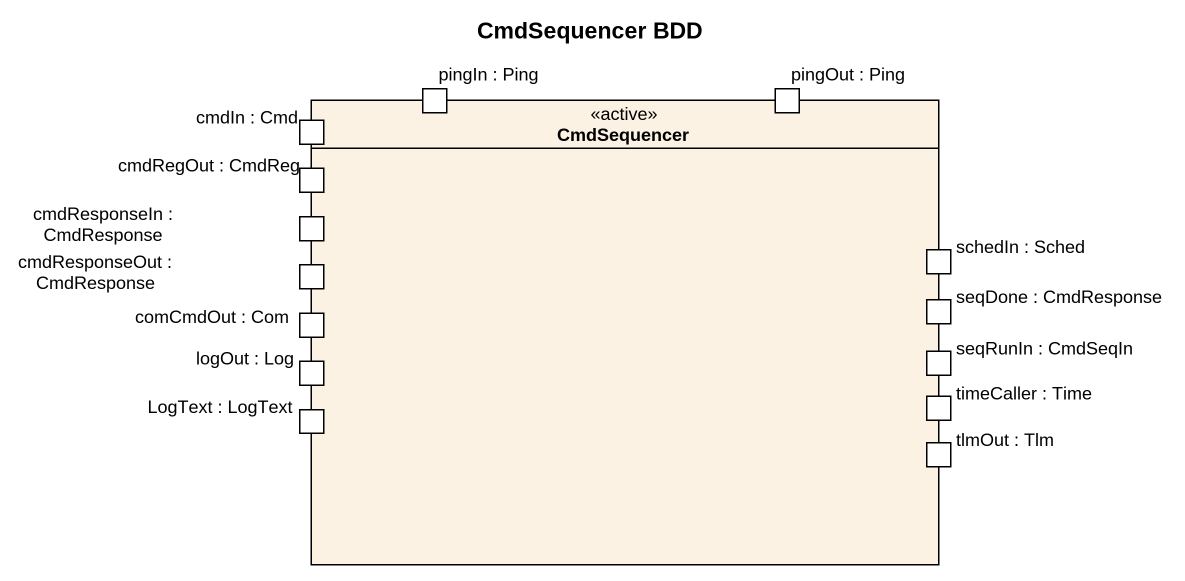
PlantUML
@startuml
title CmdSequencer BDD
rectangle CmdSequencer <<active>> {
  port "cmdIn : Cmd" as cmdIn_Cmd
  port "pingIn : Ping" as pingIn_Ping
  port "pingOut : Ping" as pingOut_Ping
  port "cmdRegOut : CmdReg" as cmdRegOut_CmdReg
  port "cmdResponseIn : CmdResponse" as cmdResponseIn_CmdResponse
  port "cmdResponseOut : CmdResponse" as cmdResponseOut_CmdResponse
  port "schedIn : Sched" as schedIn_Sched
  port "seqDone : CmdResponse" as seqDone_CmdResponse
  port "comCmdOut : Com" as comCmdOut_Com
  port "logOut : Log" as logOut_Log
  port "seqRunIn : CmdSeqIn" as seqRunIn_CmdSeqIn
  port "LogText : LogText" as LogText_LogText
  port "timeCaller : Time" as timeCaller_Time
  port "tlmOut : Tlm" as tlmOut_Tlm
}
@enduml
